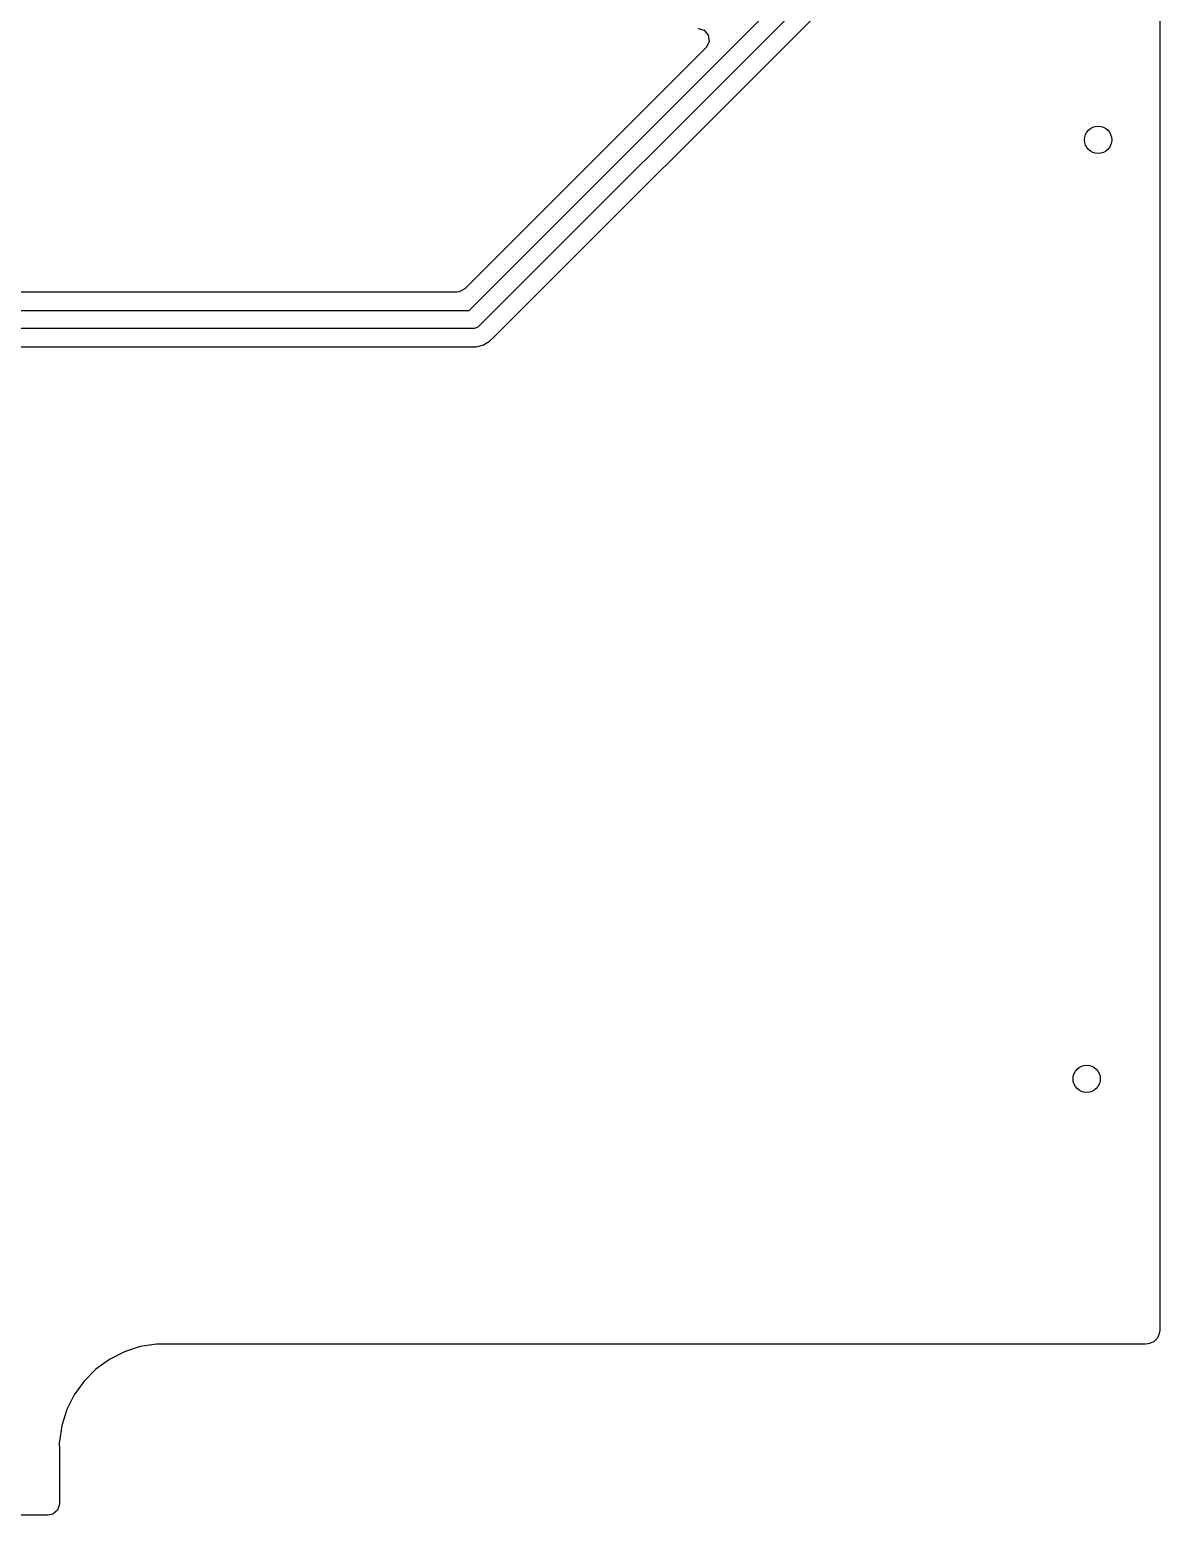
# Model space of a CAD drawing. Header units: inches. Extents: x 2.9 to 6.6, y -4.54 to -2.01.
# Drawn here: x 6.115 to 6.605, y -4.144 to -3.501 of the extents above; entities that cross this region are included whole.
import ezdxf

# ---------------------------------------------------------------- set-up
doc = ezdxf.new("R2010")
doc.units = ezdxf.units.IN
doc.header["$MEASUREMENT"] = 0
doc.layers.add('BLACK', color=7, linetype='CONTINUOUS')

msp = doc.modelspace()

# ---------------------------------------------------------------- linework, layer by layer
at = {"layer": 'BLACK', "linetype": 'CONTINUOUS'}
for p, q in [((6.6047, -2.01712), (6.60445, -4.06107)), ((6.30546, -3.62205), (6.48031, -3.44719)), ((6.48704, -3.4516), (6.30987, -3.62877)), ((6.31655, -3.63325), (6.49372, -3.45608)), ((6.40455, -3.5), (6.40719, -3.50077)), ((6.40719, -3.50077), (6.40899, -3.50285)), ((6.40899, -3.50285), (6.40939, -3.50558)), ((6.40801, -3.50833), (6.30362, -3.61272)), ((6.40824, -3.50808), (6.40801, -3.50833)), ((6.40939, -3.50558), (6.40824, -3.50808)), ((6.30016, -3.61415), (5.97876, -3.61415)), ((6.3012, -3.61404), (6.30016, -3.61415)), ((6.30362, -3.61272), (6.3012, -3.61404)), ((5.98031, -3.62205), (6.30546, -3.62205)), ((6.30709, -3.62992), (5.98195, -3.62992)), ((6.30785, -3.62985), (6.30709, -3.62992)), ((6.30927, -3.62926), (6.30785, -3.62985)), ((6.30987, -3.62877), (6.30927, -3.62926)), ((6.31435, -3.63545), (6.31655, -3.63325)), ((5.98724, -3.63781), (6.30864, -3.63781)), ((6.30864, -3.63781), (6.31165, -3.63701)), ((6.30864, -3.63781), (6.30864, -3.63781)), ((6.31165, -3.63701), (6.31435, -3.63545)), ((6.60436, -4.06445), (6.60421, -4.06518)), ((6.60445, -4.0635), (6.60436, -4.06445)), ((6.60445, -4.06107), (6.60445, -4.06107)), ((6.60445, -4.06107), (6.60445, -4.06138)), ((6.60445, -4.06138), (6.60445, -4.06138)), ((6.60445, -4.06138), (6.60445, -4.0635)), ((6.60445, -4.0635), (6.60445, -4.0635)), ((6.16312, -4.07069), (6.15621, -4.07291)), ((6.17016, -4.06961), (6.16312, -4.07069)), ((6.16312, -4.07069), (6.16312, -4.07069)), ((6.17028, -4.06959), (6.17016, -4.06961)), ((6.17382, -4.06961), (6.17028, -4.06959)), ((6.17028, -4.06959), (6.17028, -4.06959)), ((6.17385, -4.06961), (6.17382, -4.06961)), ((6.59587, -4.06961), (6.17385, -4.06961)), ((6.59593, -4.06961), (6.59587, -4.06961)), ((6.59833, -4.06961), (6.59593, -4.06961)), ((6.59928, -4.06952), (6.59833, -4.06961)), ((6.60002, -4.06937), (6.59928, -4.06952)), ((6.60178, -4.06864), (6.60002, -4.06937)), ((6.60199, -4.0685), (6.60178, -4.06864)), ((6.60334, -4.06715), (6.60199, -4.0685)), ((6.60348, -4.06694), (6.60334, -4.06715)), ((6.60421, -4.06518), (6.60348, -4.06694)), ((6.14975, -4.0762), (6.14389, -4.08047)), ((6.15621, -4.07291), (6.14975, -4.0762)), ((6.14389, -4.08047), (6.13877, -4.08561)), ((6.14389, -4.08047), (6.14389, -4.08047)), ((6.13877, -4.08561), (6.13454, -4.09149)), ((6.13454, -4.09149), (6.13129, -4.09797)), ((6.13129, -4.09797), (6.1291, -4.10489)), ((6.13129, -4.09797), (6.13129, -4.09797)), ((6.1291, -4.10489), (6.12809, -4.11171)), ((6.1291, -4.10489), (6.1291, -4.10489)), ((6.1291, -4.10489), (6.1291, -4.10489)), ((6.12809, -4.11171), (6.12804, -4.11206)), ((6.12804, -4.11206), (6.12804, -4.11206)), ((6.12804, -4.11206), (6.12807, -4.11553)), ((6.12807, -4.11553), (6.12807, -4.11559)), ((6.12807, -4.11559), (6.12807, -4.13882)), ((6.1273, -4.14146), (6.12522, -4.14326)), ((6.12807, -4.13882), (6.1273, -4.14146)), ((6.12319, -4.1437), (6.0915, -4.1437)), ((6.12522, -4.14326), (6.12319, -4.1437))]:
    msp.add_line(p, q, dxfattribs=at)
at = {"layer": 'BLACK'}
for centre in [(6.57776, -3.54823), (6.57283, -3.95472)]:
    msp.add_circle(centre, 0.00591, dxfattribs=at)

doc.saveas('drawing.dxf')
